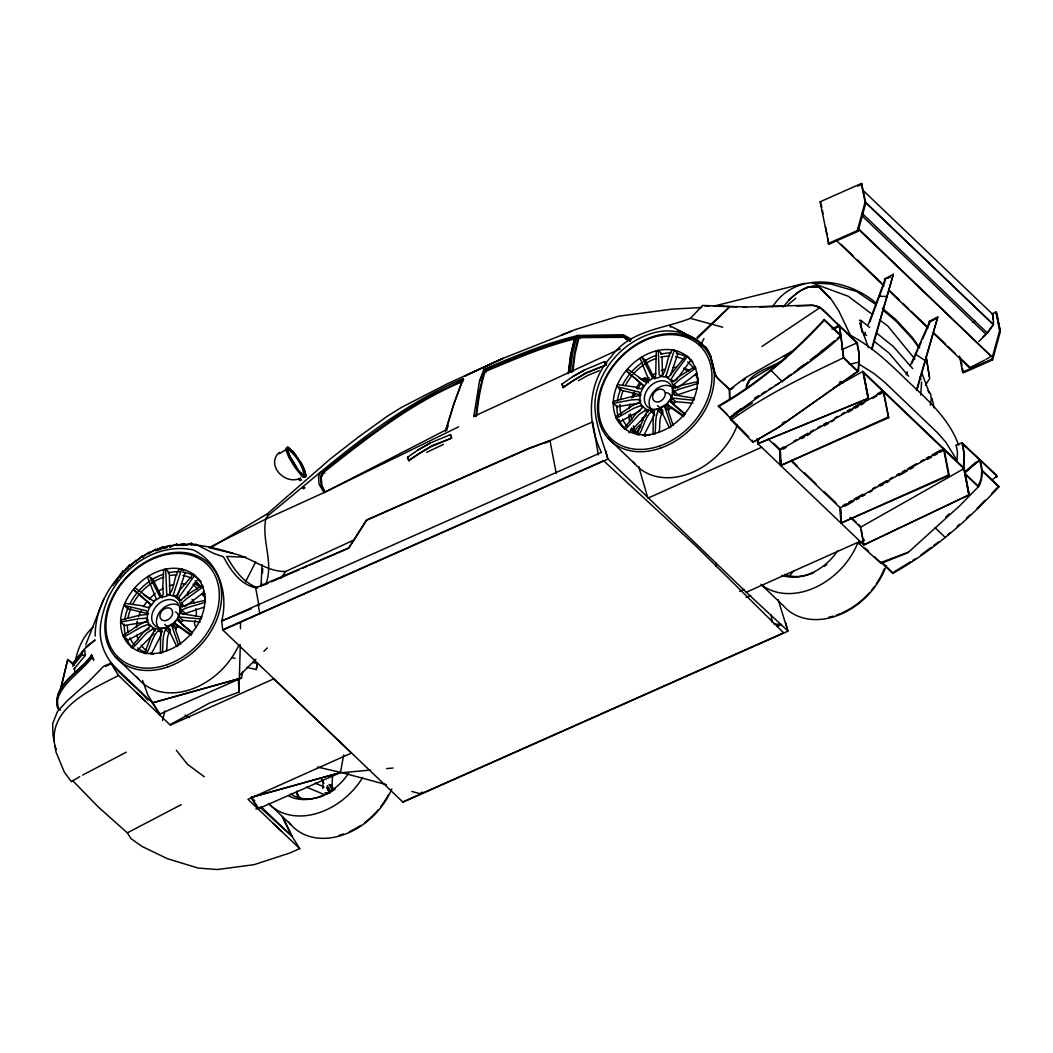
<?xml version="1.0" encoding="UTF-8"?>
<svg xmlns="http://www.w3.org/2000/svg" width="1053" height="1053" viewBox="0 0 1053 1053"><rect width="100%" height="100%" fill="white"/><g stroke="black" fill="none" stroke-linecap="round" stroke-linejoin="round"><path stroke-width="1.5" d="M298.683 478.602L299.908 479.076L300.632 477.812M299.052 478.654L300.329 478.575M299.578 479.971L300.724 480.115L300.566 479.378M302.698 488.131C303.08 489.908 306.331 487.197 303.922 487.263M170.152 724.635L209.534 703.062L238.992 692.071L240.281 644.726M240.479 628.733L240.545 622.336M322.797 788.513L323.153 780.47M331.998 786.841L332.511 775.587M170.007 595.156L169.243 572.595L165.65 569.16L163.663 569.778L162.728 588.035L163.36 594.024L161.688 596.643L153.554 601.25L134.929 587.798L133.586 589.601L150.75 604.501L146.591 614.531L139.088 615.334L120.661 620.138L120.753 622.047L139.141 618.611L146.42 618.269L149.921 626.482L144.235 631.445L131.217 647.226L132.691 648.148L146.643 633.09L154.093 628.233L161.596 630.102L160.556 635.854L160.411 653.215L162.399 652.584C163.755 642.093 160.556 626.009 174.772 623.284L191.146 634.564L192.488 632.774L177.575 620.02L180.55 611.819L180.879 605.317L181.392 603.356L186.776 598.552L203.176 586.824L202.334 585.297L185.446 595.893L181.353 599.802L178.655 599.855L173.271 594.919L181.669 568.936L179.8 568.778C171.56 577.241 176.707 599.196 159.819 596.656L149.236 575.78L147.433 577.097L156.252 598.881L150.592 606.133L147.657 607.607L141.997 605.712L124.886 603.369L124.215 605.383L146.354 610.766L147.775 612.714L146.946 621.178L139.878 624.376L122.885 635.538L126.426 639.645M260.999 585.994L262.052 564.816M689.294 358.112L686.029 355.48L668.51 377.264L660.915 376.421L659.152 374.513L658.296 350.412L656.309 351.031L655.598 376.54L646.213 382.502L627.575 369.05L626.232 370.853L642.856 384.806L643.238 387.386L639.237 395.783L631.734 396.586L613.32 401.39L613.399 403.299L631.787 399.864L639.066 399.521L642.567 407.722L636.881 412.697L623.876 428.479L625.337 429.4L639.289 414.329L646.753 409.485L654.242 411.354L653.202 417.093L653.071 434.468L655.058 433.836C656.414 423.345 653.202 407.261 667.418 404.523L683.792 415.817L685.134 414.026L670.221 401.272L673.196 393.072L673.525 386.556L674.038 384.595L679.422 379.804L695.822 368.076L694.98 366.549L678.093 377.145L673.999 381.054L671.301 381.107L665.917 376.171L674.315 350.188L672.446 350.03C664.206 358.494 669.353 380.449 652.465 377.909L641.882 357.033L640.079 358.349L648.898 380.133L643.238 387.386L640.316 388.86L634.643 386.964L617.545 384.621L616.861 386.635L639.013 392.019L640.421 393.967L639.592 402.43L632.524 405.629L615.531 416.791L616.387 418.317L619.98 421.753L640.342 410.565M408.867 460.74L407.564 457.305L408.867 460.74L419.489 453.277L431.559 446.446L451.605 438.14L451.237 436.113L450.434 434.639L430.387 442.931L418.173 449.842L407.564 457.305M563.302 387.609L561.999 384.161L563.302 387.609L573.924 380.133L585.994 373.302L606.054 365.009L605.672 362.969L604.87 361.495L584.823 369.8L572.608 376.698L561.999 384.161M920.717 394.967L921.599 382.081M261.486 586.35L261.71 583.138M262.408 573.503L262.75 568.699M977.618 462.188L980.093 460.082C982.594 468.585 983.147 477.891 979.106 486.025L959.862 505.637L908.055 552.588L881.111 563.447L858.866 543.519L858.721 540.281M166.413 651.202C167.875 644.87 165.742 636.617 170.244 631.326L166.637 627.891C152.975 627.667 152.224 645.094 146.275 653.597L144.406 653.439L151.487 635.472L155.054 629.615L149.671 624.666L148.236 624.311L141.207 627.035L123.727 637.065M659.06 432.441C660.521 426.123 658.388 417.87 662.89 412.579L659.296 409.143C645.621 408.919 644.87 426.347 638.921 434.836L637.052 434.692L644.133 416.725L647.713 410.854L642.317 405.918L640.882 405.563L633.853 408.288L616.387 418.317M256.406 668.247L257.393 663.522L252.602 662.403M257.393 663.522L256.287 669.59L246.705 667.352M729.847 399.021L729.611 389.571C725.28 384.055 717.922 380.804 715.079 374.131C712.131 365.996 712.276 356.809 707.392 349.412C694.835 334.709 674.789 327.759 655.887 332.274C626.983 339.395 603.698 363.219 596.538 392.006C590.799 415.264 601.921 437.258 607.844 459.147L222.709 630.128L221.722 620.994L601.395 452.435C586.521 421.805 587.021 382.713 611.135 356.809C629.668 330.221 663.1 329.089 690.492 318.335L702.588 305.449L746.195 307.002L812.482 305.12C824.183 306.831 830.33 318.625 839.017 325.259L841.057 336.131C807.322 367.826 766.229 389.347 730.019 417.607L731.019 420.015L752.908 442.26L777.64 427.966L858.537 370.84L859.248 353.518L857.195 342.646L820.208 307.463L812.824 305.449L796.647 305.897M963.416 469.559L963.982 453.619L961.929 442.734L955.966 445.406M200.267 621.941L183.011 620.441L181.327 621.836L181.169 623.468L177.575 620.02M674.368 405.655L673.973 403.088L675.657 401.693L692.913 403.194M833.779 329.036L839.438 325.811L856.866 342.962L858.774 353.084L858.893 362.114L858.05 369.84L857.208 370.538L843.677 357.559L839.438 325.811L833.726 328.931M758.384 439.048L757.857 443.695L863.815 544.941L969.286 494.752L964.245 468.282L862.841 371.393L833.094 388.175M572.977 371.433L574.938 354.427L578.953 337.644L623.705 337.315L630.194 340.856M577.07 335.473L578.387 336.67L574.372 353.439L572.2 371.972L570.305 371.893L572.477 353.216L577.07 335.473L623.35 334.762L631.234 339.132M575.267 336.223L570.568 354.9L568.291 373.802L571.108 353.729L575.267 336.223C543.73 343.791 513.706 356.756 483.893 369.327L479.51 381.291L473.784 416.396L475.706 416.461L479.089 392.664L484.354 370.669L483.893 369.327M569.91 366.957L570.278 363.798M570.844 359.06L571.213 355.914M963.771 469.164L964.443 454.067L962.534 443.945L979.751 459.898L981.791 470.625L981.133 478.918L978.606 484.959L977.75 485.683L965.377 473.916M864.381 540.36L858.866 543.519L859.024 542.361M930.352 405.234L931.234 399.179L930.628 393.861L927.956 390.847M56.888 702.483C60.626 682.949 81.015 672.643 92.032 657.467L91.585 655.098C80.857 671.577 51.479 684.529 57.876 707.748L57.467 699.547M715.75 566.488L716.251 563.368M242.664 671.617L241.506 678L159.885 714.066L148.012 695.349L142.537 680.449M343.647 755.001L340.461 772.573L258.748 808.546L251.246 797.358L340.461 772.573L251.259 797.397L254.773 800.754M758.713 439.048L757.857 443.695L868.383 398.324L863.499 372.696L883.138 391.44L779.773 450.079L780.707 465.531L888.653 417.712L883.599 391.216M59.876 691.624L67.761 659.481L74.171 664.298M60.284 690.794L67.761 659.481M162.544 720.502L164.794 710.972M265.79 584.112C274.043 562.947 261.539 541.018 265.751 519.129L267.607 515.931C329.273 465.676 389.097 410.065 463.241 378.553L463.583 379.87L432.994 394.678L403.483 411.447L362.35 440.852L323.1 471.415L320.56 471.994L318.532 476.654L319.02 484.169L324.087 492.686L446.011 429.9L454.119 403.365L463.241 378.553L453.58 404.589L445.432 431.098L446.011 429.9M75.698 659.481C78.212 647.292 84.043 634.92 93.506 626.746M177.141 597.064L185.262 572.371M670.59 375.223L677.908 353.624L674.315 350.188M574.201 342.962L575.32 338.776C544.177 346.384 514.496 359.257 485.025 371.683A437.219 151.224 69.2 0 0 476.548 415.83M828.079 243.559L857.313 230.594L865.053 202.229L861.472 183.446L820.116 201.807L828.856 244.296L858.077 231.331L865.829 202.966L861.472 183.446M959.546 356.059L962.613 372.117L991.821 359.152L999.587 330.787L995.993 312.004L991.571 313.978M962.613 372.117L963.377 372.854L992.597 359.876L1000.35 331.524L995.993 312.004M881.111 563.447L881.44 562.315L908.502 552.127M871.502 349.083L893.365 274.267L871.95 349.504M916.439 390.031L937.854 316.782L916.887 390.452M446.735 430.361L448.157 425.675M72.644 666.312L82.081 654.821L82.292 652.557L72.17 663.838M73.907 669.063L85.188 655.571L84.767 650.28L81.608 652.36M746.827 386.227L749.92 380.107L781.102 361.587M353.729 540.071L285.574 571.503C266.001 571.726 251.562 557.537 233.318 553.509C208.994 545.73 183.143 540.281 158.226 548.837C123.333 561.815 94.902 598.499 95.191 636.091M85.806 644.633L103.681 599.315M864.316 335.209L865.434 332.182M868.251 324.614L885.323 278.69L893.365 274.267M869.817 322.007L885.231 280.532M906.238 374.776L907.541 371.801M910.161 365.852L929.799 321.191L936.512 317.519M911.911 363.298L917.808 349.899M919.111 346.924L921.085 342.449M922.389 339.474L930.247 321.613L935.617 318.677M479.51 381.291L484.354 370.669C513.811 358.152 543.506 345.318 574.662 337.763M151.263 654.071L161.267 634.827M643.909 435.323L653.15 417.199M166.637 627.891L169.204 628.733L170.033 632.511L176.825 646.581L178.628 645.278L172.166 626.851L172.85 624.034L179.418 617.005L201.176 618.993L201.86 616.979L181.972 613.767L180.55 611.819L181.735 610.003L187.566 607.581L205.401 602.237L205.309 600.315L187.513 604.317L183.104 606.331L180.879 605.317L178.418 598.051L194.844 575.135L193.37 574.227L180.01 589.838L176.983 595.169L174.232 596.301L166.743 594.432L165.65 569.16M180.576 644.239L175.759 630.286L176.443 627.47L179.418 627.14L190.948 635.42M659.296 409.143L661.85 409.986L662.679 413.763L669.484 427.834L671.287 426.531L664.733 406.906L670.379 399.64L673.315 398.179L693.822 400.245L694.506 398.231L674.618 395.02L673.196 393.072L674.394 391.255L680.212 388.833L698.047 383.476L697.968 381.568L680.159 385.569L675.75 387.583L673.525 386.556L671.301 381.107L671.064 379.304L675.065 372.736L687.491 356.388M673.222 425.491L668.405 411.539L669.089 408.722L672.064 408.393L683.594 416.672M701.403 343.633L703.983 338.526M245.454 581.927L255.708 561.841M640.922 426.583L636.328 432.164L633.682 432.085L634.538 430.44L633.379 425.912M633.024 397.481L635.407 393.256M637.789 389.031L640.961 383.397M862.368 189.724L993.242 314.808L993.492 324.587L987.332 332.985L993.242 324.508L865.895 202.808M184.38 597.591L198.438 578.571M676.21 380.186L691.084 359.823M925.508 385.135L929.707 378.488L926.377 358.138M195.332 544.059L214.101 553.602L223.486 556.853C230.515 570.121 240.084 584.336 255.642 587.824L348.675 547.955L366.483 520.05L528.132 448.617L549.982 440.615L592.681 421.858L598.328 454.857M309.99 565.013L348.846 548.126L366.668 520.221L528.316 448.802L549.982 440.615L556.234 473.442M280.98 578.163L285.574 571.503M119.608 577.11L123.451 572.292L123.056 570.7L112.855 585.56M653.913 416.08L654.742 414.935L651.149 411.499M74.697 661.284L84.345 649.148L95.152 639.948L85.648 647.055M73.763 662.442L84.148 650.096M79.738 776.614L71.446 781.721L64.351 772.218L56.072 752.224L52.979 735.06L52.65 723.608L57.507 711.433L67.116 700.877L88.36 681.923L103.497 666.404L110.841 663.153L152.382 702.877L160.109 715.198M114.79 583.138L117.673 579.519M634.538 430.44L639.895 424.899M772.639 306.726C795.344 270.529 848.02 278.308 876.096 303.185M789.329 576.202L793.936 570.608M783.208 306.936C791.882 296.38 804.123 283.849 819.102 286.679L830.422 298.091L838.78 310.819L850.916 336.394M279.321 452.342C266.172 464.294 283.112 483.577 297.854 479.181M137.364 650.425L153.764 633.735M628.944 432.836L646.41 414.974M91.585 655.098L91.808 655.269C80.633 671.985 52.281 684.437 57.691 708.195L60.245 710.117M837.161 338.592L840.939 335.473L824.249 319.52C793.12 352.966 758.278 383.371 718.37 405.918L748.709 436.837M824.249 319.52L824.381 320.204C793.251 353.65 758.41 384.055 718.501 406.603M977.184 508.375L985.121 500.228M991.913 493.238L998.718 486.249L982.028 470.296M998.718 486.249L998.836 486.92C967.707 520.366 932.866 550.772 892.957 573.319L882.335 563.197M978.829 341.514L986.029 334.314L861.999 215.799M239.913 675.118L255.905 659.257M263.895 651.333L267.33 647.924M982.725 337.157L986.029 334.314M135.929 560.407L136.232 561.999L135.824 560.407L129.888 566.488M137.482 560.288L142.247 555.905L142.642 557.498L142.339 555.905M945.673 517.155L949.266 513.864M211.85 546.915L267.383 513.811L330.747 458.581L358.783 436.771L387.083 416.383L401.509 407.379L447.064 383.911L503.005 358.349L571.397 331.287M947.7 534.832L950.069 532.726M957.151 526.408L959.52 524.302M966.601 517.971L970.142 514.812M186.052 605.817L204.256 592.076M678.711 387.07L696.902 373.315M964.772 472.034L975.868 462.254M128.558 567.672L123.622 571.99L129.387 565L129.795 566.593L129.48 565M964.93 472.876L979.751 459.898L964.587 472.349M299.618 479.47C297.854 481.537 303.119 479.984 300.697 479.128M787.065 305.528L795.792 298.223M834.634 340.672L810.573 360.126M736.639 412.789L730.019 417.607L752.434 402.983M820.234 352.334L822.643 350.346M788.658 300.092C797.042 292.945 806.848 284.099 818.8 286.956L830.146 298.433L818.8 286.956L807.138 287.298M279.15 453.777L286.929 449.012L287.39 447.117L288.364 447.328L293.642 452.329L298.249 458.568M732.914 415.974L730.334 417.936L737.021 413.579M735.507 414.013L738.1 412.052M729.558 399.324L729.374 389.728L745.366 377.79L795.041 349.53M782.392 381.225L791.356 374.513M793.923 372.591L808.006 362.048M786.117 378.066L791.198 374.289M797.555 369.564L803.9 364.838M810.257 360.1L815.338 356.322M142.734 556.866L148.868 552.325L149.263 553.917L148.96 552.325M920.954 554.931L931.221 547.349M933.787 545.467L938.921 541.676M733.744 414.092L741.457 408.446M782.326 423.398L784.906 421.529M730.993 389.347L733.638 387.465M742.905 380.896L745.55 379.014M858.537 370.84L778.088 427.505L752.908 442.26L752.211 440.272M408.906 460.082L431.309 445.998L451.605 438.14M563.342 386.951L585.744 372.854L606.054 365.009M839.136 383.253L841.716 381.436M992.913 479.128L996.901 476.325L996.138 474.837L961.929 442.734M731.019 420.015C765.807 394.862 804.782 376.276 843.427 357.875L857.708 371.525M761.924 346.49L820.208 307.463L817.036 306.278M858.866 543.519L864.197 539.978M149.355 553.338L155.594 549.337L156.002 550.93L155.686 549.337M305.199 477.088L306.002 475.93L304.633 470.257L300.474 461.833M648.319 382.739L645.621 378.08L642.856 378.711L645.621 378.08L648.687 381.015M894.168 571.818L910.358 561.894M913.056 560.249L915.755 558.59M450.434 434.639L451.013 437.851M754.593 398.126L758.765 395.586M761.543 393.901L765.715 391.361M768.493 389.676L771.27 387.978M775.442 385.451L779.615 382.91M985.95 359.442L989.899 357.072M995.835 476.943L997.046 476.917L996.256 475.535L980.093 460.082M127.334 640.5L149.131 628.746M784.169 356.572L792.646 351.702M781.05 448.512L783.88 446.906M793.791 441.273L796.621 439.667M799.451 438.061L807.954 433.231M810.784 431.625L813.614 430.019M817.865 427.61L820.695 426.004M823.525 424.398L826.355 422.793M834.845 417.962L837.675 416.356M841.926 413.947L844.756 412.342M847.586 410.736L850.429 409.117M853.259 407.511L861.749 402.694M864.579 401.088L867.409 399.482M877.32 393.848L882.993 390.637L888.653 417.712M783.182 449.104L786.025 447.499M801.596 438.653L804.426 437.048M807.269 435.442L810.099 433.836M824.262 425.794L828.514 423.385M831.343 421.779L834.173 420.16M848.336 412.131L852.588 409.709M855.418 408.103L858.248 406.497M861.091 404.892L863.921 403.286M872.41 398.455L876.662 396.046M879.505 394.441L883.743 392.019L943.646 449.262L840.255 507.967L840.952 523.104L949.161 475.535L944.107 449.039M842.966 505.532L845.796 503.913M848.639 502.307L851.469 500.701M854.299 499.096L862.789 494.278M872.7 488.645L875.53 487.039M878.36 485.433L886.863 480.616M889.693 478.997L892.523 477.391M896.774 474.982L899.604 473.376M902.434 471.77L905.264 470.164M908.094 468.559L916.597 463.728M920.835 461.319L923.678 459.713M926.508 458.108L929.338 456.502M932.168 454.896L940.658 450.065M426.676 452.329L443.405 444.392M578.426 380.712L587.824 375.394L599.275 370.656M845.138 506.072L853.641 501.254M856.471 499.649L859.301 498.043M862.131 496.437L864.961 494.831M869.212 492.422L872.042 490.816M880.545 485.986L883.375 484.38M886.205 482.774L889.035 481.168M898.946 475.548L907.436 470.73M910.279 469.125L913.109 467.519M927.259 459.49L931.51 457.081M934.34 455.475L937.17 453.856M940 452.25L942.843 450.645M969.286 494.752L863.815 544.941L860.538 527.263L963.916 468.664L944.251 449.842M418.12 449.921L430.322 443.037M572.556 376.777L584.757 369.893M545.717 442.997L549.982 440.615M786.459 357.559C775.298 367.55 746.235 371.762 746.248 388.768M422.608 792.027L419.778 793.62L411.841 791.474M831.923 329.168L839.017 325.259M156.213 550.258L162.557 546.77L162.952 548.363L162.649 546.77M887.113 278.374L889.785 276.9M82.647 775.087L126.255 752.197M72.473 780.431L98.061 806.782L127.334 832.857L181.182 804.689M984.594 360.139L969.55 367.8L933.893 333.722M458.529 426.886L321.889 493.581L265.751 519.129L209.007 547.652L233.318 553.509M462.925 381.357C411.433 403.036 367.392 437.837 323.903 472.205L321.244 477.588L321.942 485.815L325.14 492.383L321.112 484.985L320.441 476.772L323.1 471.415L324.837 473.087M473.784 416.396L568.896 372.538M570.305 371.893L620.322 348.846M105.511 666.338L109.894 664.351M888.048 417.133L780.707 465.531L779.628 449.315M605.593 450.579L607.778 458.858L746.287 592.247L860.064 541.374M949.161 475.535L948.542 474.956L840.952 523.104L840.136 507.138M857.813 186.157L862.249 184.183M841.952 349.596L856.866 342.962M127.334 832.857L130.993 838.636L141.997 846.415L167.532 858.748L198.069 868.054L217.234 869.554L254.023 864.671L289.917 852.983L299.723 848.626L247.995 799.345L351.452 753.027L273.806 678.83L170.349 725.148L118.541 675.486C92.73 688.873 51.07 706.616 54.256 741.746M972.367 322.494L975.328 321.191M761.609 447.275L647.871 498.187L639.605 469.638M255.905 809.073L258.604 807.875M402.812 802.241L787.907 631.234L778.167 599.657M776.982 626.496L781.458 624.521L774.034 624.021M263.658 585.165L268.146 583.217M271.134 581.914L299.526 569.568M302.514 568.265L307.002 566.317M739.64 591.286L744.102 589.364M863.499 372.696L868.383 398.31L757.857 443.695L757.041 438.851M928.917 321.599L934.63 319.349M251.522 608.608L221.722 620.994C228.488 594.129 219.524 562.355 193.015 549.811C157.042 542.664 122.793 566.501 108.025 598.328C102.378 613.043 97.481 628.615 101.996 644.357C108.63 668.839 132.375 681.791 147.828 700.127M746.208 597.327L750.75 595.511M561.868 334.92L575.978 329.352L618.177 316.282L672.354 309.108L701.667 307.489M285.797 449.749L286.258 447.92C295.393 454.291 303.303 465.755 304.343 477.048L303.198 477.285L301.421 475.601L294.879 467.321L288.785 457.239L285.797 449.749L287.114 449.249L287.561 447.407L288.535 447.63L295.959 455.396M157.568 550.324L161.609 548.863M169.678 545.493L169.994 547.086L169.586 545.493L163.031 548.35M697.191 388.254L677.987 394.691L674.394 391.255M204.532 607.002L185.341 613.438L181.735 610.003M804.571 283.323L713.947 306.107M849.35 364.338L858.893 362.114M187.013 545.151L184.025 543.664L177.286 545.072L182.998 545.336M164.426 548.1L167.203 547.599M195.687 545.099L191.343 543.361L184.565 545.085M317.44 767.045L342.001 772.678L370.682 770.059M386.622 768.611L392.993 768.019M639.948 402.996L617.005 406.748L613.399 403.299M147.302 621.744L124.346 625.495L121.648 622.915M759.463 306.949L785.341 306.226M704.444 305.725L709.301 305.91M714.158 306.094L736.824 306.949M743.3 307.2L746.538 307.318M246.02 557.274L226.764 556.418C233.871 569.331 243.269 582.625 257.682 587.758L255.642 587.824L258.972 605.514M859.314 320.323L861.025 320.441L869.725 327.47M231.857 657.559L235.056 658.296M82.081 654.821L85.188 655.571M342.001 772.678L386.438 784.643M690.492 318.335L722.687 327.22M641.198 395.033L620.454 390.071L618.664 388.346M148.552 613.781L127.808 608.818L125.11 606.238M993.242 314.808L993.137 319.625M325.008 792.606L327.365 793.475M306.647 787.157L324.482 794.699M315.255 783.156L324.14 786.999M677.513 330.194L684.424 333.196L690.149 338.368M699.021 344.384L706.155 347.503M625.521 339.04L629.812 340.922M698.995 344.41L706.129 347.569M846.533 333.419C870.555 344.831 889.693 363.548 908.528 381.87C928.167 400.285 949.319 419.055 958.625 445.143M684.424 333.196L669.984 325.851L670.603 327.18M684.832 333.577L694.848 338.737L701.811 344.015M859.209 364.233L874.056 373.578L884.402 382.015L937.486 432.744L945.765 442.102L956.953 460.345L957.519 452.369L956.163 445.248M840.149 381.489L842.821 383.2M185.144 715.079L189.119 717.738M876.412 304.87L856.615 291.47L830.87 284.034L811.81 282.875L848.31 296.314L872.555 314.557M639.105 377.988L644.397 381.647M143.813 594.906L150.421 599.486M675.276 406.326L684.081 413.539M181.721 624.403L191.422 632.287M204.308 776.785L187.421 764.241L176.364 750.302M880.203 320.323L887.863 326.088L914.939 359.165M92.032 657.467L93.796 660.205M67.892 660.165L74.302 664.983M630.721 340.698L623.126 336.315L578.387 336.67L579.966 338.474M861.617 331.498L866.593 335.407M874.056 341.264L888.982 352.992L908.7 376.263M877.188 333.498L893.352 346.555L912.701 368.629M644.252 386.451L626.232 370.853M151.593 605.199L139.628 595.103M882.335 308.213L895.853 319.559L912.293 337.408L919.638 347.569M882.651 309.885L896.169 321.244L912.622 339.092L919.045 347.99M259.959 807.282L292.023 836.293L299.723 848.626M865.053 547.955L868.659 551.324M874.688 556.919L880.703 562.526M746.287 592.247L787.841 630.931L785.656 622.652M272.964 823.209L281.664 831.37M304.501 476.772L300.684 472.797M864.961 201.755L993.492 324.587M862.091 213.325L987.332 332.985M857.932 228.159L991.215 356.283L858.103 229.067M857.313 230.594L858.077 231.331M991.821 359.152L992.597 359.876M820.129 201.807L820.892 202.545M841.005 244.217L852.904 255.589M857.655 260.13L881.427 282.849M888.561 289.654L899.249 299.881M902.816 303.29L908.765 308.963M911.135 311.24L926.587 326.009M933.721 332.827L945.607 344.186M947.99 346.45L955.11 353.268M958.678 356.677L969.379 366.892M836.424 240.584L883.98 286.021M888.732 290.562L927.956 328.049M887.429 296.512L879.387 296.262M925.534 360.837L915.847 354.361M824.381 320.204L841.057 336.131L843.427 357.875M982.173 470.994L998.836 486.92M965.088 474.153L978.263 486.736M782.537 381.923L770.875 370.222M935.103 527.711L945.462 537.622L945.344 536.938M729.374 389.728L715.948 376.329L710.064 355.164L706.984 349.03M773.586 443.274L779.47 448.907M791.264 460.174L797.16 465.821M804.242 472.573L816.022 483.84M824.275 491.725L836.069 502.992M851.403 517.642L856.115 522.156M858.471 524.407L860.827 526.658M768.216 439.035L779.773 450.079M790.921 460.819L840.255 507.967M850.14 517.313L860.538 527.263M718.37 405.918L727.584 414.724M882.453 562.736L892.957 573.319L881.44 562.315M659.204 351.268L661.903 353.847M671.064 379.304L673.762 381.884M665.917 376.171L667.72 377.895M674.038 384.595L677.632 388.044M673.525 386.556L675.328 388.281M642.791 357.888L645.489 360.468L654.742 379.133M673.196 393.072L675.894 395.652M672.064 398.258L675.657 401.693M670.379 399.64L673.973 403.088M670.221 401.272L673.815 404.707M667.418 404.523L671.011 407.972M665.496 405.287L669.089 408.722M664.733 406.906L668.326 410.341M661.166 409.13L662.956 410.854M658.033 410.499L661.626 413.934M652.702 410.617L654.505 412.328M639.066 399.521L640.869 401.232M646.753 409.485L648.543 411.196M640.882 405.563L642.685 407.274M645.12 409.762L647.819 412.342M607.844 438.009L635.064 464.018M762.188 585.507L783.498 605.857A66.142 50.228 -46.3 0 0 838.728 615.044A66.142 50.228 -46.3 0 0 886.244 565.54M181.669 568.936L183.459 570.647M194.436 582.888L196.49 584.836A49.82 37.829 -46.3 0 1 200.254 587.442M178.418 598.051L181.116 600.631M173.271 594.919L175.061 596.643M181.392 603.356L184.986 606.791M180.879 605.317L182.669 607.028M151.04 577.505L152.83 579.216L162.096 597.88M180.55 611.819L183.248 614.399M179.418 617.005L183.011 620.441M177.733 618.401L181.327 621.836M174.772 623.284L178.365 626.719M172.85 624.034L176.443 627.47M172.073 625.653L175.68 629.089M133.586 589.601L137.18 593.036M168.506 627.878L170.31 629.602M165.374 629.246L168.98 632.682M160.056 629.365L162.754 631.932M146.42 618.269L148.21 619.993M158.49 630.247L161.188 632.827M148.236 624.311L150.026 626.022M152.474 628.509L155.173 631.089M115.198 656.756L138.614 679.132M269.765 804.466L290.839 824.604M261.131 806.795L292.247 836.569L282.902 817.233M136.587 692.729L145.393 701.285M111.342 663.693L110.841 663.153L118.541 675.486M484.354 370.669L485.999 372.499M193.041 584.139L197.293 588.917M201.531 593.708L203.65 596.09M606.699 363.588L604.461 361.745L605.449 364.707M298.21 458.397L302.54 465.36L305.199 472.389M296.156 466.887L289.97 456.647L286.929 449.012M251.298 797.95L258.156 808.915M330.721 784.59L333.261 788.75M331.011 785.288L333.551 789.447M329.023 784.511L332.419 790.053M327.272 785.67L330.668 791.224M321.415 779.075L323.955 783.235M326.496 787.394L329.892 792.935M327.641 789.474L329.339 792.251M635.314 430.466L636.328 432.164M644.16 379.001L646.266 382.621M93.664 659.52L91.808 655.269M291.431 835.792L282.086 816.47M919.782 377.092L921.033 379.317M868.291 347.516L859.682 322.916M195.976 627.641L194.371 623.521A32.748 24.864 -46.3 0 0 195.292 620.546M54.795 745.524L56.322 749.512M921.493 372.104L929.496 393.374M287.114 449.249L290.101 456.726L298.46 470.112L304.58 476.97L305.66 476.548L305.725 474.35M630.313 413.829L631.853 419.871M191.343 543.361L191.738 544.954L191.435 543.361M184.025 543.664L184.42 545.257L184.117 543.664M931.997 398.35L934.222 407.853M638.895 466.571L639.619 469.638M710.472 355.559L714.21 372.525M996.77 312.741L1000.35 331.524M961.415 362.587L961.981 365.523M962.534 368.458L963.1 371.393M943.488 448.46L948.542 474.956M862.841 371.393L867.896 397.85M821.195 204.15L821.814 207.362M822.419 210.574L823.038 213.785M825.486 226.632L827.013 234.661M827.632 237.873L828.856 244.296M258.156 604.856L259.828 613.649M176.865 544.006L177.167 545.599L176.772 544.006L170.231 547.007M123.148 570.687L123.451 572.292M926.061 356.467L929.378 376.803M771.046 614.781L772.297 622.402M861.328 529.712L863.815 544.941M267.383 513.811L267.607 515.931M187.658 592.128L187.921 595.261M74.513 667.984L74.816 672.498M662.653 376.408L661.982 357.099M861.025 320.441L861.538 329.918M238.347 678.961L238.992 692.071M780.286 451.461L780.707 465.531L780.352 450.723M840.768 509.257L840.834 513.877M840.873 516.944L840.952 523.104L840.926 516.602M238.939 644.923A66.142 50.228 -46.3 0 1 188.974 690.031A66.142 50.228 -46.3 0 1 136.627 676.658M175.535 611.898A8.398 6.371 -46.3 0 1 178.299 618.716M169.309 626.403A8.398 6.371 -46.3 0 1 164.755 624.35M158.358 627.654A15.268 11.596 -46.3 0 1 160.872 610.49A15.268 11.596 -46.3 0 1 177.944 605.041M195.068 580.769A44.239 33.591 -46.3 0 1 200.504 586.6M203.479 592.431A44.239 33.591 -46.3 0 1 205.19 599.552M145.683 652.294A44.239 33.591 -46.3 0 1 137.732 648.029M134.257 644.739A44.239 33.591 -46.3 0 1 129.927 637.894M128.097 632.195A44.239 33.591 -46.3 0 1 127.374 626.219M127.939 618.322A44.239 33.591 -46.3 0 1 130.954 608.081M132.889 603.961A44.239 33.591 -46.3 0 1 139.891 593.642M140.931 592.47A44.239 33.591 -46.3 0 1 163.742 577.136M170.704 575.399A44.239 33.591 -46.3 0 1 176.957 574.885M182.906 575.412A44.239 33.591 -46.3 0 1 191.001 578.163M131.691 647.161A47.767 36.276 -46.3 0 1 126.36 638.118M125.412 635.17A47.767 36.276 -46.3 0 1 124.28 624.245M124.702 619.73A47.767 36.276 -46.3 0 1 128.124 607.581M130.217 603.132A47.767 36.276 -46.3 0 1 137.785 591.983M138.772 590.865A47.767 36.276 -46.3 0 1 150.079 580.927M152.593 579.308A47.767 36.276 -46.3 0 1 163.531 574.161M168.072 572.871A47.767 36.276 -46.3 0 1 179.866 571.792M182.669 572.055A47.767 36.276 -46.3 0 1 192.962 575.267M194.265 575.991A47.767 36.276 -46.3 0 1 201.11 581.651M153.369 654.045A40.093 30.445 -46.3 0 1 150.447 652.899M146.42 650.53A40.093 30.445 -46.3 0 1 141.155 645.199M138.219 639.658A40.093 30.445 -46.3 0 1 136.929 635.051M136.429 627.47A40.093 30.445 -46.3 0 1 137.311 621.073M138.575 616.637A40.093 30.445 -46.3 0 1 141.036 610.806M143.432 606.607A40.093 30.445 -46.3 0 1 147.183 601.434M149.355 598.973A40.093 30.445 -46.3 0 1 155.436 593.405M158.003 591.536A40.093 30.445 -46.3 0 1 163.452 588.298M169.23 585.85A40.093 30.445 -46.3 0 1 173.508 584.652M181.327 583.77A40.093 30.445 -46.3 0 1 185.854 584.112M203.426 591.536A49.82 37.829 -46.3 0 1 204.953 594.261M194.713 582.704A49.82 37.829 -46.3 0 1 199.504 586.613M192.12 599.341A32.748 24.864 -46.3 0 1 194.371 603.185M195.99 608.66A32.748 24.864 -46.3 0 1 196.148 615.992M391.834 788.881A66.142 50.228 -46.3 0 1 341.975 835.266A66.142 50.228 -46.3 0 1 288.851 822.13M362.522 777.812A66.142 50.228 -46.3 0 1 268.489 803.4M388.215 795.028A64.246 48.793 -46.3 0 1 380.896 806.466M378.04 810.02A64.246 48.793 -46.3 0 1 364.759 822.551M360.745 825.394A64.246 48.793 -46.3 0 1 349.425 831.633M343.607 833.923A64.246 48.793 -46.3 0 1 339.158 835.266M298.683 798.227A44.239 33.591 -46.3 0 1 296.972 791.093M335.499 788.802A44.239 33.591 -46.3 0 1 326.298 794.423M324.943 795.054A44.239 33.591 -46.3 0 1 290.786 794.001M297.709 797.332A47.767 36.276 -46.3 0 1 297.315 794.094M348.635 773.257A47.767 36.276 -46.3 0 1 288.917 796.002M302 799.411A40.093 30.445 -46.3 0 1 296.314 792.382M737.258 425.228A66.142 50.228 -46.3 0 1 687.714 474.153A66.142 50.228 -46.3 0 1 633.064 461.53M665.562 392.664A8.398 6.371 -46.3 0 1 670.945 399.969M661.968 407.656A8.398 6.371 -46.3 0 1 657.401 405.602M674.749 401.325A15.268 11.596 -46.3 0 1 673.38 403.904M651.017 408.906A15.268 11.596 -46.3 0 1 653.518 391.742A15.268 11.596 -46.3 0 1 670.59 386.28M687.714 362.021A44.239 33.591 -46.3 0 1 694.019 369.234M696.138 373.683A44.239 33.591 -46.3 0 1 697.836 380.804M650.043 435.139A44.239 33.591 -46.3 0 1 643.988 434.863M638.329 433.546A44.239 33.591 -46.3 0 1 630.378 429.282M626.904 425.991A44.239 33.591 -46.3 0 1 622.586 419.147M621.099 414.882A44.239 33.591 -46.3 0 1 620.059 404.378M620.586 399.574A44.239 33.591 -46.3 0 1 623.034 390.742M625.548 385.214A44.239 33.591 -46.3 0 1 632.55 374.894M633.577 373.723A44.239 33.591 -46.3 0 1 656.388 358.389M660.586 357.191A44.239 33.591 -46.3 0 1 669.603 356.138M675.552 356.664A44.239 33.591 -46.3 0 1 683.647 359.415M624.337 428.4A47.767 36.276 -46.3 0 1 619.006 419.37M618.072 416.422A47.767 36.276 -46.3 0 1 616.926 405.497M617.348 400.982A47.767 36.276 -46.3 0 1 620.77 388.833M622.863 384.384A47.767 36.276 -46.3 0 1 630.431 373.236M631.418 372.104A47.767 36.276 -46.3 0 1 642.725 362.179M645.239 360.56A47.767 36.276 -46.3 0 1 656.177 355.414M660.718 354.124A47.767 36.276 -46.3 0 1 671.077 352.992M676.882 353.558A47.767 36.276 -46.3 0 1 685.608 356.519M689.412 358.889A47.767 36.276 -46.3 0 1 692.769 361.824M695.506 375.158A40.093 30.445 -46.3 0 1 698.244 378.777M645.476 436.429A40.093 30.445 -46.3 0 1 642.738 434.928M646.726 380.146A40.093 30.445 -46.3 0 1 649.201 377.961M653.031 375.065A40.093 30.445 -46.3 0 1 655.69 373.367M661.363 370.498A40.093 30.445 -46.3 0 1 664.259 369.392M673.222 367.444A40.093 30.445 -46.3 0 1 676.355 367.3M683.7 368.208A40.093 30.445 -46.3 0 1 689.504 370.498M685.582 370.011A40.093 30.445 -46.3 0 1 688.557 370.972M633.682 432.085A49.82 37.829 -46.3 0 1 631.563 427.939M629.628 421.608A49.82 37.829 -46.3 0 1 628.878 414.843M629.181 408.603A49.82 37.829 -46.3 0 1 629.984 403.931M631.721 397.889A49.82 37.829 -46.3 0 1 634.09 392.177M636.354 387.899A49.82 37.829 -46.3 0 1 639.908 382.45M643.304 420.463A32.748 24.864 -46.3 0 1 642.172 417.672M857.892 542.598A66.142 50.228 -46.3 0 1 760.858 584.27M884.217 569.002A64.246 48.793 -46.3 0 1 876.228 584.007M874.464 586.508A64.246 48.793 -46.3 0 1 871.66 590.114M869.699 592.405A64.246 48.793 -46.3 0 1 842.071 612.885M840.636 613.504A64.246 48.793 -46.3 0 1 836.253 615.176M833.292 616.11A64.246 48.793 -46.3 0 1 828.856 617.229M826.789 564.474A44.239 33.591 -46.3 0 1 824.354 566.422M813.798 572.674A44.239 33.591 -46.3 0 1 784.933 574.438M837.49 550.89A47.767 36.276 -46.3 0 1 781.971 575.412M729.413 307.042L697.362 338.447L697.139 337.276L729.413 307.042M500.833 359.297L464.518 376.184L503.005 358.349L500.833 359.297M555.247 482.156L222.657 629.839L402.759 801.952L783.643 632.8L695.717 545.823L603.58 460.714L555.247 482.156M890.114 276.821L884.494 279.15L890.114 276.821M241.506 678L152.382 702.877L241.506 678M968.799 494.291L963.916 468.664L968.799 494.278M167.914 666.878A66.142 50.228 -46.3 0 0 211.324 566.04A66.142 50.228 -46.3 0 0 110.539 601.276A66.142 50.228 -46.3 0 0 167.914 666.878M167.137 664.667A64.246 48.793 -46.3 0 0 209.297 566.725A64.246 48.793 -46.3 0 0 111.407 600.947A64.246 48.793 -46.3 0 0 167.137 664.667M166.374 620.467A7.226 5.489 -46.3 0 0 171.744 609.595A7.226 5.489 -46.3 0 0 160.701 612.767A7.226 5.489 -46.3 0 0 166.374 620.467M166.163 651.03A47.767 36.276 -46.3 0 0 197.516 578.202A47.767 36.276 -46.3 0 0 124.728 603.645A47.767 36.276 -46.3 0 0 166.163 651.03M166.032 627.522A15.992 12.136 -46.3 0 0 177.904 603.474A15.992 12.136 -46.3 0 0 153.475 610.49A15.992 12.136 -46.3 0 0 166.032 627.522M660.56 448.13A66.142 50.228 -46.3 0 0 703.97 347.293A66.142 50.228 -46.3 0 0 603.185 382.529A66.142 50.228 -46.3 0 0 660.56 448.13M659.783 445.919A64.246 48.793 -46.3 0 0 701.943 347.977A64.246 48.793 -46.3 0 0 604.053 382.2A64.246 48.793 -46.3 0 0 659.783 445.919M659.02 401.719A7.226 5.489 -46.3 0 0 664.39 390.847A7.226 5.489 -46.3 0 0 653.347 394.019A7.226 5.489 -46.3 0 0 659.02 401.719M658.809 432.27A47.767 36.276 -46.3 0 0 690.163 359.455A47.767 36.276 -46.3 0 0 617.374 384.898A47.767 36.276 -46.3 0 0 658.809 432.27M658.678 408.775A15.992 12.136 -46.3 0 0 670.55 384.727A15.992 12.136 -46.3 0 0 646.121 391.742A15.992 12.136 -46.3 0 0 658.678 408.775"/></g></svg>
